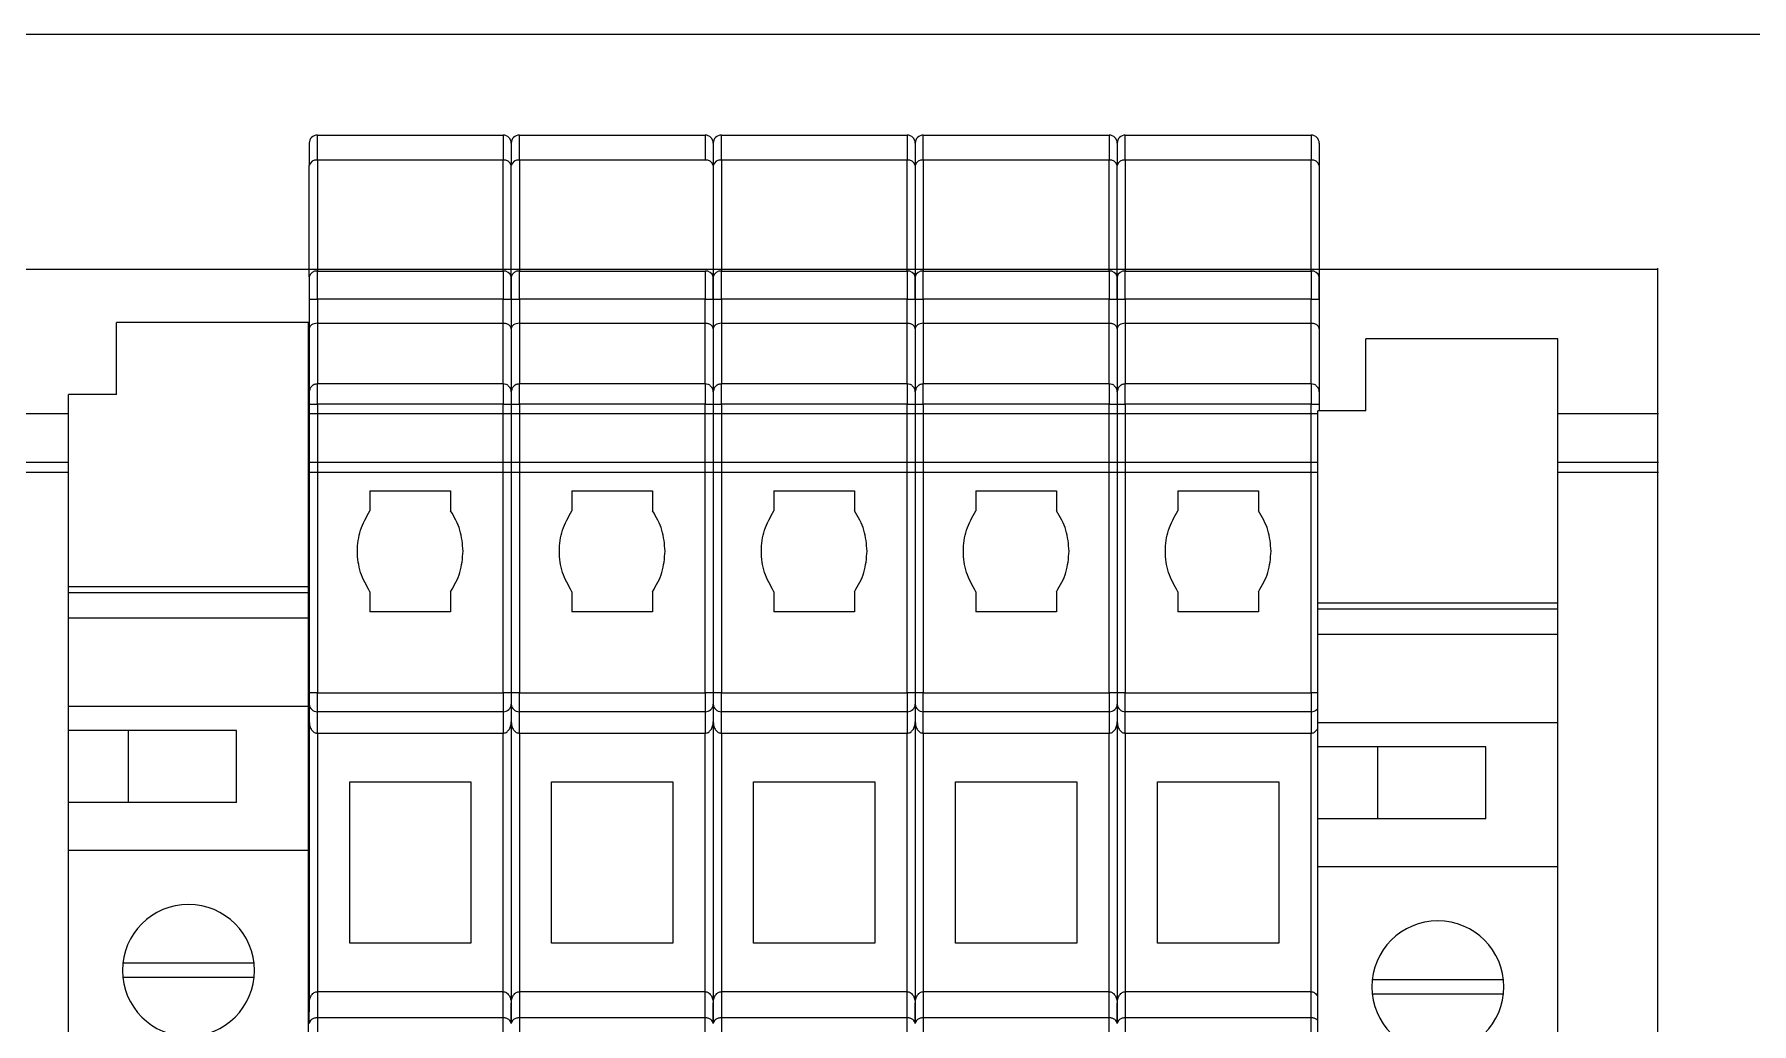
# Model space of a CAD drawing. Header units: millimetres. Extents: x 3609 to 5941, y 2453 to 3731.
# Drawn here: x 4413.82 to 4456.33, y 2486.41 to 2510.9 of the extents above; entities that cross this region are included whole.
import ezdxf

# ---------------------------------------------------------------- set-up
doc = ezdxf.new("R2010")
doc.units = ezdxf.units.MM
doc.set_wipeout_variables(frame=1)
doc.layers.add('47ELEC-106-SIMB-F', color=2, linetype='Continuous')

# ---------------------------------------------------------------- blocks, each defined once
blk = doc.blocks.new('BORNERA DE TOPE')
at = {"color": 7}
blk.add_wipeout([(-21.028, 72.367), (-13.028, 72.367), (-13.028, 69.367), (-11.029, 69.367), (-11.029, 18.367), (-19.029, 18.367), (-19.029, 21.367), (-21.028, 21.367)], dxfattribs=at).dxf.layer = '47ELEC-106-SIMB-F'
at = {"layer": '47ELEC-106-SIMB-F', "color": 7}
for p, q in [((-21.028, 72.367), (-13.028, 72.367)), ((-21.028, 72.367), (-21.028, 21.367)), ((-21.028, 72.367), (-21.028, 29.242)), ((-21.028, 72.367), (-21.028, 21.367)), ((-13.028, 69.367), (-13.028, 72.367)), ((-13.028, 69.367), (-11.029, 69.367)), ((-11.029, 69.367), (-11.029, 18.367)), ((-21.028, 61.367), (-11.029, 61.367)), ((-21.028, 61.117), (-11.029, 61.117)), ((-21.028, 60.067), (-11.029, 60.067)), ((-21.028, 56.367), (-11.029, 56.367)), ((-18.028, 55.367), (-11.029, 55.367)), ((-18.028, 52.367), (-18.028, 55.367)), ((-13.528, 52.367), (-13.528, 55.367)), ((-18.028, 52.367), (-11.029, 52.367)), ((-21.028, 50.367), (-11.029, 50.367)), ((-13.295, 45.666), (-18.762, 45.666)), ((-13.295, 45.068), (-18.762, 45.068)), ((-11.029, 40.367), (-21.028, 40.367)), ((-14.029, 38.367), (-21.028, 38.367)), ((-18.529, 38.367), (-18.529, 35.367)), ((-14.029, 38.367), (-14.029, 35.367)), ((-14.029, 35.367), (-21.028, 35.367)), ((-11.029, 34.367), (-21.028, 34.367)), ((-11.029, 34.367), (-21.028, 34.367)), ((-21.028, 30.667), (-11.029, 30.667)), ((-21.028, 29.617), (-11.029, 29.617)), ((-21.028, 29.367), (-11.029, 29.367)), ((-21.028, 29.242), (-21.028, 27.346)), ((-19.029, 21.367), (-21.028, 21.367)), ((-19.029, 21.367), (-19.029, 18.367)), ((-11.029, 18.367), (-19.029, 18.367))]:
    blk.add_line(p, q, dxfattribs=at)
blk.add_circle((-16.028, 45.367), 2.75, dxfattribs=at)

msp = doc.modelspace()

# ---------------------------------------------------------------- linework, layer by layer
msp.add_line((4138.427, 2510.903), (4468.427, 2510.903))
at = {"color": 152, "linetype": 'Continuous', "lineweight": 15, "true_color": 0x2776bb}
for p, q in [((4420.83, 2507.791), (4420.83, 2508.409)), ((4420.83, 2508.409), (4425.43, 2508.409)), ((4425.43, 2508.409), (4425.43, 2507.791)), ((4425.83, 2507.791), (4425.83, 2508.409)), ((4425.83, 2508.409), (4430.43, 2508.409)), ((4430.43, 2508.409), (4430.43, 2507.791)), ((4430.83, 2507.791), (4430.83, 2508.409)), ((4430.83, 2508.409), (4435.43, 2508.409)), ((4435.43, 2508.409), (4435.43, 2507.791)), ((4435.83, 2507.791), (4435.83, 2508.409)), ((4435.83, 2508.409), (4440.43, 2508.409)), ((4440.43, 2508.409), (4440.43, 2507.791)), ((4440.83, 2507.791), (4440.83, 2508.409)), ((4440.83, 2508.409), (4445.43, 2508.409)), ((4445.43, 2508.409), (4445.43, 2507.791)), ((4420.63, 2504.902), (4420.63, 2507.653)), ((4420.83, 2507.791), (4420.83, 2505.04)), ((4425.43, 2507.791), (4420.83, 2507.791)), ((4425.43, 2505.04), (4425.43, 2507.791)), ((4425.63, 2504.902), (4425.63, 2507.653)), ((4425.83, 2507.791), (4425.83, 2505.04)), ((4430.43, 2507.791), (4425.83, 2507.791)), ((4430.63, 2507.653), (4430.63, 2504.902)), ((4430.83, 2507.791), (4430.83, 2505.04)), ((4435.43, 2507.791), (4430.83, 2507.791)), ((4435.43, 2505.04), (4435.43, 2507.791)), ((4435.63, 2507.653), (4435.63, 2504.902)), ((4435.83, 2507.791), (4435.83, 2505.04)), ((4440.43, 2507.791), (4435.83, 2507.791)), ((4440.43, 2505.04), (4440.43, 2507.791)), ((4440.63, 2504.902), (4440.63, 2507.653)), ((4440.83, 2507.791), (4440.83, 2505.04)), ((4445.43, 2507.791), (4440.83, 2507.791)), ((4445.43, 2505.04), (4445.43, 2507.791)), ((4445.63, 2507.653), (4445.63, 2504.902)), ((4420.83, 2504.349), (4420.83, 2505.04)), ((4420.83, 2505.04), (4425.43, 2505.04)), ((4425.43, 2505.04), (4425.43, 2504.349)), ((4425.83, 2504.349), (4425.83, 2505.04)), ((4425.83, 2505.04), (4430.43, 2505.04)), ((4430.43, 2505.04), (4430.43, 2504.349)), ((4430.83, 2504.349), (4430.83, 2505.04)), ((4430.83, 2505.04), (4435.43, 2505.04)), ((4435.43, 2505.04), (4435.43, 2504.349)), ((4435.83, 2504.349), (4435.83, 2505.04)), ((4435.83, 2505.04), (4440.43, 2505.04)), ((4440.43, 2505.04), (4440.43, 2504.349)), ((4440.83, 2504.349), (4440.83, 2505.04)), ((4440.83, 2505.04), (4445.43, 2505.04)), ((4445.43, 2505.04), (4445.43, 2504.349)), ((4420.63, 2504.349), (4420.83, 2504.349)), ((4420.63, 2504.349), (4420.63, 2503.616)), ((4420.83, 2504.349), (4420.83, 2503.75)), ((4425.43, 2504.349), (4420.83, 2504.349)), ((4425.43, 2503.75), (4425.43, 2504.349)), ((4425.43, 2504.349), (4425.63, 2504.349)), ((4425.63, 2504.349), (4425.83, 2504.349)), ((4425.63, 2504.349), (4425.63, 2503.616)), ((4425.83, 2504.349), (4425.83, 2503.75)), ((4430.43, 2504.349), (4425.83, 2504.349)), ((4430.43, 2503.75), (4430.43, 2504.349)), ((4430.43, 2504.349), (4430.63, 2504.349)), ((4430.63, 2504.349), (4430.63, 2503.616)), ((4430.63, 2504.349), (4430.83, 2504.349)), ((4430.83, 2504.349), (4430.83, 2503.75)), ((4435.43, 2504.349), (4430.83, 2504.349)), ((4435.43, 2503.75), (4435.43, 2504.349)), ((4435.43, 2504.349), (4435.63, 2504.349)), ((4435.63, 2504.349), (4435.63, 2503.616)), ((4435.63, 2504.349), (4435.83, 2504.349)), ((4435.83, 2504.349), (4435.83, 2503.75)), ((4440.43, 2504.349), (4435.83, 2504.349)), ((4440.43, 2503.75), (4440.43, 2504.349)), ((4440.43, 2504.349), (4440.63, 2504.349)), ((4440.63, 2504.349), (4440.83, 2504.349)), ((4440.63, 2504.349), (4440.63, 2503.616)), ((4440.83, 2504.349), (4440.83, 2503.75)), ((4445.43, 2504.349), (4440.83, 2504.349)), ((4445.43, 2503.75), (4445.43, 2504.349)), ((4445.43, 2504.349), (4445.63, 2504.349)), ((4445.63, 2504.349), (4445.63, 2503.616)), ((4420.63, 2503.616), (4420.63, 2502.039)), ((4420.83, 2503.75), (4425.43, 2503.75)), ((4420.83, 2503.75), (4420.83, 2502.25)), ((4425.43, 2502.25), (4425.43, 2503.75)), ((4425.63, 2503.616), (4425.63, 2502.05)), ((4425.63, 2503.616), (4425.63, 2502.225)), ((4425.83, 2503.75), (4430.43, 2503.75)), ((4425.83, 2503.75), (4425.83, 2502.25)), ((4430.43, 2502.25), (4430.43, 2503.75)), ((4430.63, 2503.616), (4430.63, 2502.225)), ((4430.63, 2503.616), (4430.63, 2502.05)), ((4430.83, 2503.75), (4435.43, 2503.75)), ((4430.83, 2503.75), (4430.83, 2502.25)), ((4435.43, 2502.25), (4435.43, 2503.75)), ((4435.63, 2503.616), (4435.63, 2502.225)), ((4435.63, 2503.616), (4435.63, 2502.05)), ((4435.83, 2503.75), (4440.43, 2503.75)), ((4435.83, 2503.75), (4435.83, 2502.25)), ((4440.43, 2502.25), (4440.43, 2503.75)), ((4440.63, 2503.616), (4440.63, 2502.05)), ((4440.63, 2503.616), (4440.63, 2502.225)), ((4440.83, 2503.75), (4445.43, 2503.75)), ((4440.83, 2503.75), (4440.83, 2502.25)), ((4445.43, 2502.25), (4445.43, 2503.75)), ((4445.63, 2503.616), (4445.63, 2502.225)), ((4445.63, 2503.616), (4445.63, 2502.05)), ((4425.43, 2502.25), (4420.83, 2502.25)), ((4420.83, 2501.75), (4420.83, 2502.25)), ((4425.43, 2502.25), (4425.43, 2501.75)), ((4430.43, 2502.25), (4425.83, 2502.25)), ((4425.83, 2501.75), (4425.83, 2502.25)), ((4430.43, 2502.25), (4430.43, 2501.75)), ((4435.43, 2502.25), (4430.83, 2502.25)), ((4430.83, 2501.75), (4430.83, 2502.25)), ((4435.43, 2502.25), (4435.43, 2501.75)), ((4440.43, 2502.25), (4435.83, 2502.25)), ((4435.83, 2501.75), (4435.83, 2502.25)), ((4440.43, 2502.25), (4440.43, 2501.75)), ((4445.43, 2502.25), (4440.83, 2502.25)), ((4440.83, 2501.75), (4440.83, 2502.25)), ((4445.43, 2502.25), (4445.43, 2501.75)), ((4420.63, 2501.75), (4420.83, 2501.75)), ((4420.63, 2501.75), (4420.63, 2494.607)), ((4420.83, 2501.75), (4420.83, 2494.607)), ((4425.43, 2501.75), (4420.83, 2501.75)), ((4425.43, 2494.607), (4425.43, 2501.75)), ((4425.43, 2501.75), (4425.63, 2501.75)), ((4425.63, 2501.75), (4425.83, 2501.75)), ((4425.63, 2501.75), (4425.63, 2494.607)), ((4425.83, 2501.75), (4425.83, 2494.607)), ((4430.43, 2501.75), (4425.83, 2501.75)), ((4430.43, 2494.607), (4430.43, 2501.75)), ((4430.43, 2501.75), (4430.63, 2501.75)), ((4430.63, 2501.75), (4430.63, 2494.607)), ((4430.63, 2501.75), (4430.83, 2501.75)), ((4430.83, 2501.75), (4430.83, 2494.607)), ((4435.43, 2501.75), (4430.83, 2501.75)), ((4435.43, 2494.607), (4435.43, 2501.75)), ((4435.43, 2501.75), (4435.63, 2501.75)), ((4435.63, 2501.75), (4435.63, 2494.607)), ((4435.63, 2501.75), (4435.83, 2501.75)), ((4435.83, 2501.75), (4435.83, 2494.607)), ((4440.43, 2501.75), (4435.83, 2501.75)), ((4440.43, 2494.607), (4440.43, 2501.75)), ((4440.43, 2501.75), (4440.63, 2501.75)), ((4440.63, 2501.75), (4440.83, 2501.75)), ((4440.63, 2501.75), (4440.63, 2494.607)), ((4440.83, 2501.75), (4440.83, 2494.607)), ((4445.43, 2501.75), (4440.83, 2501.75)), ((4445.43, 2494.607), (4445.43, 2501.75)), ((4445.43, 2501.75), (4445.63, 2501.75)), ((4445.63, 2501.75), (4445.63, 2494.607)), ((4422.13, 2499.607), (4424.13, 2499.607)), ((4422.13, 2499.607), (4422.13, 2499.107)), ((4424.13, 2499.607), (4424.13, 2499.107)), ((4427.13, 2499.607), (4429.13, 2499.607)), ((4427.13, 2499.607), (4427.13, 2499.107)), ((4429.13, 2499.607), (4429.13, 2499.107)), ((4432.13, 2499.607), (4434.13, 2499.607)), ((4432.13, 2499.607), (4432.13, 2499.107)), ((4434.13, 2499.607), (4434.13, 2499.107)), ((4437.13, 2499.607), (4439.13, 2499.607)), ((4437.13, 2499.607), (4437.13, 2499.107)), ((4439.13, 2499.607), (4439.13, 2499.107)), ((4442.13, 2499.607), (4444.13, 2499.607)), ((4442.13, 2499.607), (4442.13, 2499.107)), ((4444.13, 2499.607), (4444.13, 2499.107)), ((4422.13, 2497.107), (4422.13, 2496.607)), ((4424.13, 2497.107), (4424.13, 2496.607)), ((4427.13, 2497.107), (4427.13, 2496.607)), ((4429.13, 2497.107), (4429.13, 2496.607)), ((4432.13, 2497.107), (4432.13, 2496.607)), ((4434.13, 2497.107), (4434.13, 2496.607)), ((4437.13, 2497.107), (4437.13, 2496.607)), ((4439.13, 2497.107), (4439.13, 2496.607)), ((4442.13, 2497.107), (4442.13, 2496.607)), ((4444.13, 2497.107), (4444.13, 2496.607)), ((4424.13, 2496.607), (4422.13, 2496.607)), ((4429.13, 2496.607), (4427.13, 2496.607)), ((4434.13, 2496.607), (4432.13, 2496.607)), ((4439.13, 2496.607), (4437.13, 2496.607)), ((4444.13, 2496.607), (4442.13, 2496.607)), ((4420.83, 2494.607), (4420.63, 2494.607)), ((4420.83, 2494.607), (4425.43, 2494.607)), ((4420.83, 2494.134), (4420.83, 2494.607)), ((4425.43, 2494.607), (4425.43, 2494.134)), ((4425.63, 2494.607), (4425.43, 2494.607)), ((4425.83, 2494.607), (4425.63, 2494.607)), ((4425.83, 2494.607), (4430.43, 2494.607)), ((4425.83, 2494.134), (4425.83, 2494.607)), ((4430.43, 2494.607), (4430.43, 2494.134)), ((4430.63, 2494.607), (4430.43, 2494.607)), ((4430.83, 2494.607), (4430.63, 2494.607)), ((4430.83, 2494.607), (4435.43, 2494.607)), ((4430.83, 2494.134), (4430.83, 2494.607)), ((4435.43, 2494.607), (4435.43, 2494.134)), ((4435.63, 2494.607), (4435.43, 2494.607)), ((4435.83, 2494.607), (4435.63, 2494.607)), ((4435.83, 2494.607), (4440.43, 2494.607)), ((4435.83, 2494.134), (4435.83, 2494.607)), ((4440.43, 2494.607), (4440.43, 2494.134)), ((4440.63, 2494.607), (4440.43, 2494.607)), ((4440.83, 2494.607), (4440.63, 2494.607)), ((4440.83, 2494.607), (4445.43, 2494.607)), ((4440.83, 2494.134), (4440.83, 2494.607)), ((4445.43, 2494.607), (4445.43, 2494.134)), ((4445.63, 2494.607), (4445.43, 2494.607)), ((4420.63, 2494.324), (4420.63, 2493.883)), ((4425.43, 2494.134), (4420.83, 2494.134)), ((4420.83, 2493.603), (4420.83, 2494.134)), ((4425.43, 2494.134), (4425.43, 2493.603)), ((4425.63, 2494.324), (4425.63, 2493.883)), ((4430.43, 2494.134), (4425.83, 2494.134)), ((4425.83, 2493.603), (4425.83, 2494.134)), ((4430.43, 2494.134), (4430.43, 2493.603)), ((4430.63, 2494.324), (4430.63, 2493.883)), ((4435.43, 2494.134), (4430.83, 2494.134)), ((4430.83, 2493.603), (4430.83, 2494.134)), ((4435.43, 2494.134), (4435.43, 2493.603)), ((4435.63, 2494.324), (4435.63, 2493.883)), ((4440.43, 2494.134), (4435.83, 2494.134)), ((4435.83, 2493.603), (4435.83, 2494.134)), ((4440.43, 2494.134), (4440.43, 2493.603)), ((4440.63, 2494.324), (4440.63, 2493.883)), ((4445.43, 2494.134), (4440.83, 2494.134)), ((4440.83, 2493.603), (4440.83, 2494.134)), ((4445.43, 2494.134), (4445.43, 2493.603)), ((4445.63, 2494.324), (4445.63, 2493.883)), ((4420.63, 2493.883), (4420.63, 2486.703)), ((4420.83, 2493.603), (4425.43, 2493.603)), ((4420.83, 2493.603), (4420.83, 2487.203)), ((4425.43, 2487.203), (4425.43, 2493.603)), ((4425.63, 2493.883), (4425.63, 2486.703)), ((4425.83, 2493.603), (4430.43, 2493.603)), ((4425.83, 2493.603), (4425.83, 2487.203)), ((4430.43, 2487.203), (4430.43, 2493.603)), ((4430.63, 2493.883), (4430.63, 2486.703)), ((4430.83, 2493.603), (4435.43, 2493.603)), ((4430.83, 2493.603), (4430.83, 2487.203)), ((4435.43, 2487.203), (4435.43, 2493.603)), ((4435.63, 2493.883), (4435.63, 2486.703)), ((4435.83, 2493.603), (4440.43, 2493.603)), ((4435.83, 2493.603), (4435.83, 2487.203)), ((4440.43, 2487.203), (4440.43, 2493.603)), ((4440.63, 2493.883), (4440.63, 2486.703)), ((4440.83, 2493.603), (4445.43, 2493.603)), ((4440.83, 2493.603), (4440.83, 2487.203)), ((4445.43, 2487.203), (4445.43, 2493.603)), ((4445.63, 2493.883), (4445.63, 2486.703)), ((4421.63, 2488.403), (4421.63, 2492.403)), ((4421.63, 2492.403), (4424.63, 2492.403)), ((4424.63, 2492.403), (4424.63, 2488.403)), ((4426.63, 2488.403), (4426.63, 2492.403)), ((4426.63, 2492.403), (4429.63, 2492.403)), ((4429.63, 2492.403), (4429.63, 2488.403)), ((4431.63, 2488.403), (4431.63, 2492.403)), ((4431.63, 2492.403), (4434.63, 2492.403)), ((4434.63, 2492.403), (4434.63, 2488.403)), ((4436.63, 2488.403), (4436.63, 2492.403)), ((4436.63, 2492.403), (4439.63, 2492.403)), ((4439.63, 2492.403), (4439.63, 2488.403)), ((4441.63, 2488.403), (4441.63, 2492.403)), ((4441.63, 2492.403), (4444.63, 2492.403)), ((4444.63, 2492.403), (4444.63, 2488.403)), ((4424.63, 2488.403), (4421.63, 2488.403)), ((4429.63, 2488.403), (4426.63, 2488.403)), ((4434.63, 2488.403), (4431.63, 2488.403)), ((4439.63, 2488.403), (4436.63, 2488.403)), ((4444.63, 2488.403), (4441.63, 2488.403)), ((4420.83, 2487.203), (4420.83, 2486.557)), ((4425.43, 2487.203), (4420.83, 2487.203)), ((4425.43, 2486.557), (4425.43, 2487.203)), ((4425.83, 2487.203), (4425.83, 2486.557)), ((4430.43, 2487.203), (4425.83, 2487.203)), ((4430.43, 2486.557), (4430.43, 2487.203)), ((4430.83, 2487.203), (4430.83, 2486.557)), ((4435.43, 2487.203), (4430.83, 2487.203)), ((4435.43, 2486.557), (4435.43, 2487.203)), ((4435.83, 2487.203), (4435.83, 2486.557)), ((4440.43, 2487.203), (4435.83, 2487.203)), ((4440.43, 2486.557), (4440.43, 2487.203)), ((4440.83, 2487.203), (4440.83, 2486.557)), ((4445.43, 2487.203), (4440.83, 2487.203)), ((4445.43, 2486.557), (4445.43, 2487.203)), ((4420.63, 2486.414), (4420.63, 2486.924)), ((4425.63, 2486.414), (4425.63, 2486.924)), ((4425.63, 2486.924), (4425.63, 2486.414)), ((4430.63, 2486.924), (4430.63, 2486.414)), ((4430.63, 2486.414), (4430.63, 2486.924)), ((4435.63, 2486.924), (4435.63, 2486.414)), ((4435.63, 2486.414), (4435.63, 2486.924)), ((4440.63, 2486.414), (4440.63, 2486.924)), ((4440.63, 2486.924), (4440.63, 2486.414)), ((4445.63, 2486.924), (4445.63, 2486.414)), ((4445.63, 2486.414), (4445.63, 2486.924)), ((4420.83, 2486.557), (4420.83, 2484.291)), ((4425.43, 2486.557), (4420.83, 2486.557)), ((4425.43, 2484.291), (4425.43, 2486.557)), ((4425.83, 2486.557), (4425.83, 2484.291)), ((4430.43, 2486.557), (4425.83, 2486.557)), ((4430.43, 2484.291), (4430.43, 2486.557)), ((4430.83, 2486.557), (4430.83, 2484.291)), ((4435.43, 2486.557), (4430.83, 2486.557)), ((4435.43, 2484.291), (4435.43, 2486.557)), ((4435.83, 2486.557), (4435.83, 2484.291)), ((4440.43, 2486.557), (4435.83, 2486.557)), ((4440.43, 2484.291), (4440.43, 2486.557)), ((4440.83, 2486.557), (4440.83, 2484.291)), ((4445.43, 2486.557), (4440.83, 2486.557)), ((4445.43, 2484.291), (4445.43, 2486.557))]:
    msp.add_line(p, q, dxfattribs=at)
at = {"color": 7, "linetype": 'Continuous', "lineweight": 15}
for p, q in [((4152.907, 2505.086), (4454.017, 2505.086)), ((4454.013, 2470.113), (4454.013, 2505.113)), ((4152.907, 2500.315), (4454.027, 2500.315))]:
    msp.add_line(p, q, dxfattribs=at)
at = {"color": 8, "linetype": 'Continuous', "lineweight": 15}
for p, q in [((4152.907, 2501.515), (4454.027, 2501.515)), ((4152.907, 2500.065), (4454.027, 2500.065))]:
    msp.add_line(p, q, dxfattribs=at)
at = {"color": 152, "linetype": 'Continuous', "lineweight": 15, "true_color": 0x2776bb}
for centre, radius, start, end in [((4420.83, 2508.209), 0.2, 90, 180), ((4425.43, 2508.209), 0.2, 360, 90), ((4425.83, 2508.209), 0.2, 90, 180), ((4430.43, 2508.209), 0.2, 360, 90), ((4430.83, 2508.209), 0.2, 90, 180), ((4435.43, 2508.209), 0.2, 360, 90), ((4435.83, 2508.209), 0.2, 90, 180), ((4440.43, 2508.209), 0.2, 360, 90), ((4440.83, 2508.209), 0.2, 90, 180), ((4445.43, 2508.209), 0.2, 360, 90), ((4420.804, 2507.615), 0.178, 81.5621, 167.7435), ((4425.456, 2507.615), 0.178, 12.2565, 98.4379), ((4425.804, 2507.615), 0.178, 81.5621, 167.7435), ((4430.456, 2507.615), 0.178, 12.2565, 98.4379), ((4430.804, 2507.615), 0.178, 81.5621, 167.7435), ((4435.456, 2507.615), 0.178, 12.2565, 98.4379), ((4435.804, 2507.615), 0.178, 81.5621, 167.7435), ((4440.456, 2507.615), 0.178, 12.2565, 98.4379), ((4440.804, 2507.615), 0.178, 81.5621, 167.7435), ((4445.456, 2507.615), 0.178, 12.2565, 98.4379), ((4420.804, 2504.864), 0.178, 81.5621, 167.7435), ((4425.456, 2504.864), 0.178, 12.2565, 98.4379), ((4425.804, 2504.864), 0.178, 81.5621, 167.7435), ((4430.456, 2504.864), 0.178, 12.2565, 98.4379), ((4430.804, 2504.864), 0.178, 81.5621, 167.7435), ((4435.456, 2504.864), 0.178, 12.2565, 98.4379), ((4435.804, 2504.864), 0.178, 81.5621, 167.7435), ((4440.456, 2504.864), 0.178, 12.2565, 98.4379), ((4440.804, 2504.864), 0.178, 81.5621, 167.7435), ((4445.456, 2504.864), 0.178, 12.2565, 98.4379), ((4420.825, 2494.329), 0.195, 181.6229, 271.5358), ((4425.435, 2494.329), 0.195, 268.4642, 358.3771), ((4425.825, 2494.329), 0.195, 181.6229, 271.5358), ((4430.435, 2494.329), 0.195, 268.4642, 358.3771), ((4430.825, 2494.329), 0.195, 181.6229, 271.5358), ((4435.435, 2494.329), 0.195, 268.4642, 358.3771), ((4435.825, 2494.329), 0.195, 181.6229, 271.5358), ((4440.435, 2494.329), 0.195, 268.4642, 358.3771), ((4440.825, 2494.329), 0.195, 181.6229, 271.5358), ((4445.435, 2494.329), 0.195, 268.4642, 358.3771)]:
    msp.add_arc(centre, radius, start, end, dxfattribs=at)
for centre in [(4420.83, 2503.616), (4425.83, 2503.616), (4430.83, 2503.616), (4435.83, 2503.616), (4440.83, 2503.616)]:
    msp.add_ellipse(centre, major_axis=(0.2, 0), ratio=0.666667, start_param=1.570796, end_param=3.141593, dxfattribs=at)
for points, knots in [([(4420.63, 2508.209), (4420.63, 2508.202), (4420.63, 2508.188), (4420.63, 2508.074), (4420.63, 2507.901), (4420.63, 2507.735), (4420.63, 2507.653)], [0, 0, 0, 0, 0.247435, 0.5, 0.752565, 1, 1, 1, 1]), ([(4425.63, 2508.209), (4425.63, 2508.202), (4425.63, 2508.188), (4425.63, 2508.074), (4425.63, 2507.901), (4425.63, 2507.735), (4425.63, 2507.653)], [0, 0, 0, 0, 0.247435, 0.5, 0.752565, 1, 1, 1, 1]), ([(4425.63, 2508.209), (4425.63, 2508.202), (4425.63, 2508.188), (4425.63, 2508.074), (4425.63, 2507.901), (4425.63, 2507.735), (4425.63, 2507.653)], [0, 0, 0, 0, 0.247435, 0.5, 0.752565, 1, 1, 1, 1]), ([(4430.63, 2508.209), (4430.63, 2508.202), (4430.63, 2508.188), (4430.63, 2508.074), (4430.63, 2507.901), (4430.63, 2507.735), (4430.63, 2507.653)], [0, 0, 0, 0, 0.247435, 0.5, 0.752565, 1, 1, 1, 1]), ([(4430.63, 2508.209), (4430.63, 2508.202), (4430.63, 2508.188), (4430.63, 2508.074), (4430.63, 2507.901), (4430.63, 2507.735), (4430.63, 2507.653)], [0, 0, 0, 0, 0.247435, 0.5, 0.752565, 1, 1, 1, 1]), ([(4435.63, 2508.209), (4435.63, 2508.202), (4435.63, 2508.188), (4435.63, 2508.074), (4435.63, 2507.901), (4435.63, 2507.735), (4435.63, 2507.653)], [0, 0, 0, 0, 0.247435, 0.5, 0.752565, 1, 1, 1, 1]), ([(4435.63, 2508.209), (4435.63, 2508.202), (4435.63, 2508.188), (4435.63, 2508.074), (4435.63, 2507.901), (4435.63, 2507.735), (4435.63, 2507.653)], [0, 0, 0, 0, 0.247435, 0.5, 0.752565, 1, 1, 1, 1]), ([(4440.63, 2508.209), (4440.63, 2508.202), (4440.63, 2508.188), (4440.63, 2508.074), (4440.63, 2507.901), (4440.63, 2507.735), (4440.63, 2507.653)], [0, 0, 0, 0, 0.247435, 0.5, 0.752565, 1, 1, 1, 1]), ([(4440.63, 2508.209), (4440.63, 2508.202), (4440.63, 2508.188), (4440.63, 2508.074), (4440.63, 2507.901), (4440.63, 2507.735), (4440.63, 2507.653)], [0, 0, 0, 0, 0.247435, 0.5, 0.752565, 1, 1, 1, 1]), ([(4445.63, 2508.209), (4445.63, 2508.202), (4445.63, 2508.188), (4445.63, 2508.074), (4445.63, 2507.901), (4445.63, 2507.735), (4445.63, 2507.653)], [0, 0, 0, 0, 0.247435, 0.5, 0.752565, 1, 1, 1, 1]), ([(4445.63, 2508.209), (4445.63, 2508.202), (4445.63, 2508.188), (4445.63, 2508.074), (4445.63, 2507.901), (4445.63, 2507.735), (4445.63, 2507.653)], [0, 0, 0, 0, 0.247435, 0.5, 0.752565, 1, 1, 1, 1]), ([(4425.63, 2503.616), (4425.627, 2503.634), (4425.622, 2503.668), (4425.583, 2503.706), (4425.542, 2503.728), (4425.506, 2503.741), (4425.469, 2503.748), (4425.443, 2503.749), (4425.43, 2503.75)], [0, 0, 0, 0, 0.269966, 0.52831, 0.658152, 0.776861, 0.889617, 1, 1, 1, 1]), ([(4430.63, 2503.616), (4430.627, 2503.634), (4430.622, 2503.668), (4430.583, 2503.706), (4430.542, 2503.728), (4430.506, 2503.741), (4430.469, 2503.748), (4430.443, 2503.749), (4430.43, 2503.75)], [0, 0, 0, 0, 0.269966, 0.52831, 0.658152, 0.776861, 0.889617, 1, 1, 1, 1]), ([(4435.63, 2503.616), (4435.627, 2503.634), (4435.622, 2503.668), (4435.583, 2503.706), (4435.542, 2503.728), (4435.506, 2503.741), (4435.469, 2503.748), (4435.443, 2503.749), (4435.43, 2503.75)], [0, 0, 0, 0, 0.269966, 0.52831, 0.658152, 0.776861, 0.889617, 1, 1, 1, 1]), ([(4440.63, 2503.616), (4440.627, 2503.634), (4440.622, 2503.668), (4440.583, 2503.706), (4440.542, 2503.728), (4440.506, 2503.741), (4440.469, 2503.748), (4440.443, 2503.749), (4440.43, 2503.75)], [0, 0, 0, 0, 0.269966, 0.52831, 0.658152, 0.776861, 0.889617, 1, 1, 1, 1]), ([(4445.63, 2503.616), (4445.627, 2503.634), (4445.622, 2503.668), (4445.583, 2503.706), (4445.542, 2503.728), (4445.506, 2503.741), (4445.469, 2503.748), (4445.443, 2503.749), (4445.43, 2503.75)], [0, 0, 0, 0, 0.269966, 0.52831, 0.658152, 0.776861, 0.889617, 1, 1, 1, 1]), ([(4420.83, 2502.25), (4420.802, 2502.246), (4420.743, 2502.239), (4420.676, 2502.185), (4420.637, 2502.118), (4420.632, 2502.072), (4420.63, 2502.05)], [0, 0, 0, 0, 0.270261, 0.562429, 0.789736, 1, 1, 1, 1]), ([(4425.63, 2502.05), (4425.627, 2502.078), (4425.619, 2502.137), (4425.565, 2502.204), (4425.498, 2502.243), (4425.452, 2502.248), (4425.43, 2502.25)], [0, 0, 0, 0, 0.270261, 0.562429, 0.789736, 1, 1, 1, 1]), ([(4425.83, 2502.25), (4425.802, 2502.246), (4425.743, 2502.239), (4425.676, 2502.185), (4425.637, 2502.118), (4425.632, 2502.072), (4425.63, 2502.05)], [0, 0, 0, 0, 0.270261, 0.562429, 0.789736, 1, 1, 1, 1]), ([(4430.63, 2502.05), (4430.627, 2502.078), (4430.619, 2502.137), (4430.565, 2502.204), (4430.498, 2502.243), (4430.452, 2502.248), (4430.43, 2502.25)], [0, 0, 0, 0, 0.270261, 0.562429, 0.789736, 1, 1, 1, 1]), ([(4430.83, 2502.25), (4430.802, 2502.246), (4430.743, 2502.239), (4430.676, 2502.185), (4430.637, 2502.118), (4430.632, 2502.072), (4430.63, 2502.05)], [0, 0, 0, 0, 0.270261, 0.562429, 0.789736, 1, 1, 1, 1]), ([(4435.63, 2502.05), (4435.627, 2502.078), (4435.619, 2502.137), (4435.565, 2502.204), (4435.498, 2502.243), (4435.452, 2502.248), (4435.43, 2502.25)], [0, 0, 0, 0, 0.270261, 0.562429, 0.789736, 1, 1, 1, 1]), ([(4435.83, 2502.25), (4435.802, 2502.246), (4435.743, 2502.239), (4435.676, 2502.185), (4435.637, 2502.118), (4435.632, 2502.072), (4435.63, 2502.05)], [0, 0, 0, 0, 0.270261, 0.562429, 0.789736, 1, 1, 1, 1]), ([(4440.63, 2502.05), (4440.627, 2502.078), (4440.619, 2502.137), (4440.565, 2502.204), (4440.498, 2502.243), (4440.452, 2502.248), (4440.43, 2502.25)], [0, 0, 0, 0, 0.270261, 0.562429, 0.789736, 1, 1, 1, 1]), ([(4440.83, 2502.25), (4440.802, 2502.246), (4440.743, 2502.239), (4440.676, 2502.185), (4440.637, 2502.118), (4440.632, 2502.072), (4440.63, 2502.05)], [0, 0, 0, 0, 0.270261, 0.562429, 0.789736, 1, 1, 1, 1]), ([(4445.63, 2502.05), (4445.627, 2502.078), (4445.619, 2502.137), (4445.565, 2502.204), (4445.498, 2502.243), (4445.452, 2502.248), (4445.43, 2502.25)], [0, 0, 0, 0, 0.270261, 0.562429, 0.789736, 1, 1, 1, 1]), ([(4420.63, 2502.05), (4420.63, 2502.046), (4420.63, 2502.04), (4420.63, 2502.002), (4420.63, 2501.963), (4420.63, 2501.916), (4420.63, 2501.846), (4420.63, 2501.788), (4420.63, 2501.75)], [0, 0, 0, 0, 0.2394436, 0.3712234, 0.5000014, 0.6317798, 0.7605564, 1, 1, 1, 1]), ([(4425.63, 2502.05), (4425.63, 2502.046), (4425.63, 2502.04), (4425.63, 2502.002), (4425.63, 2501.963), (4425.63, 2501.916), (4425.63, 2501.846), (4425.63, 2501.788), (4425.63, 2501.75)], [0, 0, 0, 0, 0.2394436, 0.3712234, 0.5000014, 0.6317798, 0.7605564, 1, 1, 1, 1]), ([(4425.63, 2502.05), (4425.63, 2502.046), (4425.63, 2502.04), (4425.63, 2502.002), (4425.63, 2501.964), (4425.63, 2501.916), (4425.63, 2501.846), (4425.63, 2501.788), (4425.63, 2501.75)], [0, 0, 0, 0, 0.239444, 0.36822, 0.499999, 0.628777, 0.760556, 1, 1, 1, 1]), ([(4430.63, 2502.05), (4430.63, 2502.046), (4430.63, 2502.04), (4430.63, 2502.002), (4430.63, 2501.964), (4430.63, 2501.916), (4430.63, 2501.846), (4430.63, 2501.788), (4430.63, 2501.75)], [0, 0, 0, 0, 0.239444, 0.36822, 0.499999, 0.628777, 0.760556, 1, 1, 1, 1]), ([(4430.63, 2502.05), (4430.63, 2502.046), (4430.63, 2502.04), (4430.63, 2502.002), (4430.63, 2501.963), (4430.63, 2501.916), (4430.63, 2501.846), (4430.63, 2501.788), (4430.63, 2501.75)], [0, 0, 0, 0, 0.2394436, 0.3712234, 0.5000014, 0.6317798, 0.7605564, 1, 1, 1, 1]), ([(4435.63, 2502.05), (4435.63, 2502.046), (4435.63, 2502.04), (4435.63, 2502.002), (4435.63, 2501.964), (4435.63, 2501.916), (4435.63, 2501.846), (4435.63, 2501.788), (4435.63, 2501.75)], [0, 0, 0, 0, 0.239444, 0.36822, 0.499999, 0.628777, 0.760556, 1, 1, 1, 1]), ([(4435.63, 2502.05), (4435.63, 2502.046), (4435.63, 2502.04), (4435.63, 2502.002), (4435.63, 2501.963), (4435.63, 2501.916), (4435.63, 2501.846), (4435.63, 2501.788), (4435.63, 2501.75)], [0, 0, 0, 0, 0.2394436, 0.3712234, 0.5000014, 0.6317798, 0.7605564, 1, 1, 1, 1]), ([(4440.63, 2502.05), (4440.63, 2502.046), (4440.63, 2502.04), (4440.63, 2502.002), (4440.63, 2501.963), (4440.63, 2501.916), (4440.63, 2501.846), (4440.63, 2501.788), (4440.63, 2501.75)], [0, 0, 0, 0, 0.2394436, 0.3712234, 0.5000014, 0.6317798, 0.7605564, 1, 1, 1, 1]), ([(4440.63, 2502.05), (4440.63, 2502.046), (4440.63, 2502.04), (4440.63, 2502.002), (4440.63, 2501.964), (4440.63, 2501.916), (4440.63, 2501.846), (4440.63, 2501.788), (4440.63, 2501.75)], [0, 0, 0, 0, 0.239444, 0.36822, 0.499999, 0.628777, 0.760556, 1, 1, 1, 1]), ([(4445.63, 2502.05), (4445.63, 2502.046), (4445.63, 2502.04), (4445.63, 2502.002), (4445.63, 2501.964), (4445.63, 2501.916), (4445.63, 2501.846), (4445.63, 2501.788), (4445.63, 2501.75)], [0, 0, 0, 0, 0.239444, 0.36822, 0.499999, 0.628777, 0.760556, 1, 1, 1, 1]), ([(4445.63, 2502.05), (4445.63, 2502.046), (4445.63, 2502.04), (4445.63, 2502.002), (4445.63, 2501.963), (4445.63, 2501.916), (4445.63, 2501.846), (4445.63, 2501.788), (4445.63, 2501.75)], [0, 0, 0, 0, 0.2394436, 0.3712234, 0.5000014, 0.6317798, 0.7605564, 1, 1, 1, 1]), ([(4420.63, 2494.607), (4420.63, 2494.577), (4420.63, 2494.515), (4420.63, 2494.431), (4420.63, 2494.362), (4420.63, 2494.336), (4420.63, 2494.324)], [0, 0, 0, 0, 0.243858, 0.499956, 0.749344, 1, 1, 1, 1]), ([(4425.63, 2494.607), (4425.63, 2494.577), (4425.63, 2494.515), (4425.63, 2494.431), (4425.63, 2494.362), (4425.63, 2494.336), (4425.63, 2494.324)], [0, 0, 0, 0, 0.243858, 0.499956, 0.749344, 1, 1, 1, 1]), ([(4425.63, 2494.607), (4425.63, 2494.576), (4425.63, 2494.514), (4425.63, 2494.43), (4425.63, 2494.361), (4425.63, 2494.336), (4425.63, 2494.324)], [0, 0, 0, 0, 0.2506562, 0.5000436, 0.7561421, 1, 1, 1, 1]), ([(4430.63, 2494.607), (4430.63, 2494.576), (4430.63, 2494.514), (4430.63, 2494.43), (4430.63, 2494.361), (4430.63, 2494.336), (4430.63, 2494.324)], [0, 0, 0, 0, 0.2506562, 0.5000436, 0.7561421, 1, 1, 1, 1]), ([(4430.63, 2494.607), (4430.63, 2494.577), (4430.63, 2494.515), (4430.63, 2494.431), (4430.63, 2494.362), (4430.63, 2494.336), (4430.63, 2494.324)], [0, 0, 0, 0, 0.243858, 0.499956, 0.749344, 1, 1, 1, 1]), ([(4435.63, 2494.607), (4435.63, 2494.576), (4435.63, 2494.514), (4435.63, 2494.43), (4435.63, 2494.361), (4435.63, 2494.336), (4435.63, 2494.324)], [0, 0, 0, 0, 0.2506562, 0.5000436, 0.7561421, 1, 1, 1, 1]), ([(4435.63, 2494.607), (4435.63, 2494.577), (4435.63, 2494.515), (4435.63, 2494.431), (4435.63, 2494.362), (4435.63, 2494.336), (4435.63, 2494.324)], [0, 0, 0, 0, 0.243858, 0.499956, 0.749344, 1, 1, 1, 1]), ([(4440.63, 2494.607), (4440.63, 2494.577), (4440.63, 2494.515), (4440.63, 2494.431), (4440.63, 2494.362), (4440.63, 2494.336), (4440.63, 2494.324)], [0, 0, 0, 0, 0.243858, 0.499956, 0.749344, 1, 1, 1, 1]), ([(4440.63, 2494.607), (4440.63, 2494.576), (4440.63, 2494.514), (4440.63, 2494.43), (4440.63, 2494.361), (4440.63, 2494.336), (4440.63, 2494.324)], [0, 0, 0, 0, 0.2506562, 0.5000436, 0.7561421, 1, 1, 1, 1]), ([(4445.63, 2494.607), (4445.63, 2494.576), (4445.63, 2494.514), (4445.63, 2494.43), (4445.63, 2494.361), (4445.63, 2494.336), (4445.63, 2494.324)], [0, 0, 0, 0, 0.2506562, 0.5000436, 0.7561421, 1, 1, 1, 1]), ([(4445.63, 2494.607), (4445.63, 2494.577), (4445.63, 2494.515), (4445.63, 2494.431), (4445.63, 2494.362), (4445.63, 2494.336), (4445.63, 2494.324)], [0, 0, 0, 0, 0.243858, 0.499956, 0.749344, 1, 1, 1, 1]), ([(4420.63, 2493.883), (4420.633, 2493.847), (4420.638, 2493.779), (4420.675, 2493.7), (4420.717, 2493.651), (4420.752, 2493.624), (4420.79, 2493.607), (4420.817, 2493.605), (4420.83, 2493.603)], [0, 0, 0, 0, 0.305625, 0.581764, 0.70514, 0.811052, 0.909254, 1, 1, 1, 1]), ([(4425.43, 2493.603), (4425.443, 2493.605), (4425.471, 2493.607), (4425.509, 2493.624), (4425.544, 2493.651), (4425.585, 2493.7), (4425.622, 2493.779), (4425.627, 2493.847), (4425.63, 2493.883)], [0, 0, 0, 0, 0.09071, 0.188948, 0.294816, 0.418236, 0.694375, 1, 1, 1, 1]), ([(4425.63, 2493.883), (4425.633, 2493.847), (4425.638, 2493.779), (4425.675, 2493.7), (4425.717, 2493.651), (4425.752, 2493.624), (4425.79, 2493.607), (4425.817, 2493.605), (4425.83, 2493.603)], [0, 0, 0, 0, 0.305625, 0.581764, 0.70514, 0.811052, 0.909254, 1, 1, 1, 1]), ([(4430.43, 2493.603), (4430.443, 2493.605), (4430.471, 2493.607), (4430.509, 2493.624), (4430.544, 2493.651), (4430.585, 2493.7), (4430.622, 2493.779), (4430.627, 2493.847), (4430.63, 2493.883)], [0, 0, 0, 0, 0.09071, 0.188948, 0.294816, 0.418236, 0.694375, 1, 1, 1, 1]), ([(4430.63, 2493.883), (4430.633, 2493.847), (4430.638, 2493.779), (4430.675, 2493.7), (4430.717, 2493.651), (4430.752, 2493.624), (4430.79, 2493.607), (4430.817, 2493.605), (4430.83, 2493.603)], [0, 0, 0, 0, 0.305625, 0.581764, 0.70514, 0.811052, 0.909254, 1, 1, 1, 1]), ([(4435.43, 2493.603), (4435.443, 2493.605), (4435.471, 2493.607), (4435.509, 2493.624), (4435.544, 2493.651), (4435.585, 2493.7), (4435.622, 2493.779), (4435.627, 2493.847), (4435.63, 2493.883)], [0, 0, 0, 0, 0.09071, 0.188948, 0.294816, 0.418236, 0.694375, 1, 1, 1, 1]), ([(4435.63, 2493.883), (4435.633, 2493.847), (4435.638, 2493.779), (4435.675, 2493.7), (4435.717, 2493.651), (4435.752, 2493.624), (4435.79, 2493.607), (4435.817, 2493.605), (4435.83, 2493.603)], [0, 0, 0, 0, 0.305625, 0.581764, 0.70514, 0.811052, 0.909254, 1, 1, 1, 1]), ([(4440.43, 2493.603), (4440.443, 2493.605), (4440.471, 2493.607), (4440.509, 2493.624), (4440.544, 2493.651), (4440.585, 2493.7), (4440.622, 2493.779), (4440.627, 2493.847), (4440.63, 2493.883)], [0, 0, 0, 0, 0.09071, 0.188948, 0.294816, 0.418236, 0.694375, 1, 1, 1, 1]), ([(4440.63, 2493.883), (4440.633, 2493.847), (4440.638, 2493.779), (4440.675, 2493.7), (4440.717, 2493.651), (4440.752, 2493.624), (4440.79, 2493.607), (4440.817, 2493.605), (4440.83, 2493.603)], [0, 0, 0, 0, 0.305625, 0.581764, 0.70514, 0.811052, 0.909254, 1, 1, 1, 1]), ([(4445.43, 2493.603), (4445.443, 2493.605), (4445.471, 2493.607), (4445.509, 2493.624), (4445.544, 2493.651), (4445.585, 2493.7), (4445.622, 2493.779), (4445.627, 2493.847), (4445.63, 2493.883)], [0, 0, 0, 0, 0.09071, 0.188948, 0.294816, 0.418236, 0.694375, 1, 1, 1, 1]), ([(4420.63, 2486.924), (4420.633, 2486.96), (4420.638, 2487.028), (4420.675, 2487.107), (4420.717, 2487.156), (4420.752, 2487.183), (4420.79, 2487.2), (4420.817, 2487.202), (4420.83, 2487.203)], [0, 0, 0, 0, 0.305625, 0.581764, 0.70514, 0.811052, 0.909254, 1, 1, 1, 1]), ([(4425.43, 2487.203), (4425.443, 2487.202), (4425.471, 2487.2), (4425.509, 2487.183), (4425.544, 2487.156), (4425.585, 2487.107), (4425.622, 2487.028), (4425.627, 2486.96), (4425.63, 2486.924)], [0, 0, 0, 0, 0.090729, 0.188947, 0.294815, 0.418235, 0.694374, 1, 1, 1, 1]), ([(4425.63, 2486.924), (4425.633, 2486.96), (4425.638, 2487.028), (4425.675, 2487.107), (4425.717, 2487.156), (4425.752, 2487.183), (4425.79, 2487.2), (4425.817, 2487.202), (4425.83, 2487.203)], [0, 0, 0, 0, 0.305625, 0.581764, 0.70514, 0.811052, 0.909254, 1, 1, 1, 1]), ([(4430.43, 2487.203), (4430.443, 2487.202), (4430.471, 2487.2), (4430.509, 2487.183), (4430.544, 2487.156), (4430.585, 2487.107), (4430.622, 2487.028), (4430.627, 2486.96), (4430.63, 2486.924)], [0, 0, 0, 0, 0.090729, 0.188947, 0.294815, 0.418235, 0.694374, 1, 1, 1, 1]), ([(4430.63, 2486.924), (4430.633, 2486.96), (4430.638, 2487.028), (4430.675, 2487.107), (4430.717, 2487.156), (4430.752, 2487.183), (4430.79, 2487.2), (4430.817, 2487.202), (4430.83, 2487.203)], [0, 0, 0, 0, 0.305625, 0.581764, 0.70514, 0.811052, 0.909254, 1, 1, 1, 1]), ([(4435.43, 2487.203), (4435.443, 2487.202), (4435.471, 2487.2), (4435.509, 2487.183), (4435.544, 2487.156), (4435.585, 2487.107), (4435.622, 2487.028), (4435.627, 2486.96), (4435.63, 2486.924)], [0, 0, 0, 0, 0.090729, 0.188947, 0.294815, 0.418235, 0.694374, 1, 1, 1, 1]), ([(4435.63, 2486.924), (4435.633, 2486.96), (4435.638, 2487.028), (4435.675, 2487.107), (4435.717, 2487.156), (4435.752, 2487.183), (4435.79, 2487.2), (4435.817, 2487.202), (4435.83, 2487.203)], [0, 0, 0, 0, 0.305625, 0.581764, 0.70514, 0.811052, 0.909254, 1, 1, 1, 1]), ([(4440.43, 2487.203), (4440.443, 2487.202), (4440.471, 2487.2), (4440.509, 2487.183), (4440.544, 2487.156), (4440.585, 2487.107), (4440.622, 2487.028), (4440.627, 2486.96), (4440.63, 2486.924)], [0, 0, 0, 0, 0.0907291, 0.1889473, 0.2948153, 0.418235, 0.6943743, 1, 1, 1, 1]), ([(4440.63, 2486.924), (4440.633, 2486.96), (4440.638, 2487.028), (4440.675, 2487.107), (4440.717, 2487.156), (4440.752, 2487.183), (4440.79, 2487.2), (4440.817, 2487.202), (4440.83, 2487.203)], [0, 0, 0, 0, 0.305625, 0.581764, 0.70514, 0.811052, 0.909254, 1, 1, 1, 1]), ([(4445.43, 2487.203), (4445.443, 2487.202), (4445.471, 2487.2), (4445.509, 2487.183), (4445.544, 2487.156), (4445.585, 2487.107), (4445.622, 2487.028), (4445.627, 2486.96), (4445.63, 2486.924)], [0, 0, 0, 0, 0.0907291, 0.1889473, 0.2948153, 0.418235, 0.6943743, 1, 1, 1, 1]), ([(4420.83, 2486.557), (4420.818, 2486.557), (4420.792, 2486.555), (4420.754, 2486.547), (4420.719, 2486.534), (4420.677, 2486.509), (4420.639, 2486.469), (4420.633, 2486.433), (4420.63, 2486.414)], [0, 0, 0, 0, 0.1077488, 0.2205488, 0.3401487, 0.4680185, 0.7275366, 1, 1, 1, 1]), ([(4425.63, 2486.414), (4425.627, 2486.433), (4425.622, 2486.469), (4425.583, 2486.509), (4425.542, 2486.534), (4425.506, 2486.547), (4425.469, 2486.555), (4425.443, 2486.557), (4425.43, 2486.557)], [0, 0, 0, 0, 0.272463, 0.531981, 0.659838, 0.779434, 0.892238, 1, 1, 1, 1]), ([(4425.83, 2486.557), (4425.818, 2486.557), (4425.792, 2486.555), (4425.754, 2486.547), (4425.719, 2486.534), (4425.677, 2486.509), (4425.639, 2486.469), (4425.633, 2486.433), (4425.63, 2486.414)], [0, 0, 0, 0, 0.1077488, 0.2205488, 0.3401487, 0.4680185, 0.7275366, 1, 1, 1, 1]), ([(4430.63, 2486.414), (4430.627, 2486.433), (4430.622, 2486.469), (4430.583, 2486.509), (4430.542, 2486.534), (4430.506, 2486.547), (4430.469, 2486.555), (4430.443, 2486.557), (4430.43, 2486.557)], [0, 0, 0, 0, 0.272463, 0.531981, 0.659838, 0.779434, 0.892238, 1, 1, 1, 1]), ([(4430.83, 2486.557), (4430.818, 2486.557), (4430.792, 2486.555), (4430.754, 2486.547), (4430.719, 2486.534), (4430.677, 2486.509), (4430.639, 2486.469), (4430.633, 2486.433), (4430.63, 2486.414)], [0, 0, 0, 0, 0.1077488, 0.2205488, 0.3401487, 0.4680185, 0.7275366, 1, 1, 1, 1]), ([(4435.63, 2486.414), (4435.627, 2486.433), (4435.622, 2486.469), (4435.583, 2486.509), (4435.542, 2486.534), (4435.506, 2486.547), (4435.469, 2486.555), (4435.443, 2486.557), (4435.43, 2486.557)], [0, 0, 0, 0, 0.272463, 0.531981, 0.659838, 0.779434, 0.892238, 1, 1, 1, 1]), ([(4435.83, 2486.557), (4435.818, 2486.557), (4435.792, 2486.555), (4435.754, 2486.547), (4435.719, 2486.534), (4435.677, 2486.509), (4435.639, 2486.469), (4435.633, 2486.433), (4435.63, 2486.414)], [0, 0, 0, 0, 0.1077488, 0.2205488, 0.3401487, 0.4680185, 0.7275366, 1, 1, 1, 1]), ([(4440.63, 2486.414), (4440.627, 2486.433), (4440.622, 2486.469), (4440.583, 2486.509), (4440.542, 2486.534), (4440.506, 2486.547), (4440.469, 2486.555), (4440.443, 2486.557), (4440.43, 2486.557)], [0, 0, 0, 0, 0.272463, 0.531981, 0.659838, 0.779434, 0.892238, 1, 1, 1, 1]), ([(4440.83, 2486.557), (4440.818, 2486.557), (4440.792, 2486.555), (4440.754, 2486.547), (4440.719, 2486.534), (4440.677, 2486.509), (4440.639, 2486.469), (4440.633, 2486.433), (4440.63, 2486.414)], [0, 0, 0, 0, 0.1077488, 0.2205488, 0.3401487, 0.4680185, 0.7275366, 1, 1, 1, 1]), ([(4445.63, 2486.414), (4445.627, 2486.433), (4445.622, 2486.469), (4445.583, 2486.509), (4445.542, 2486.534), (4445.506, 2486.547), (4445.469, 2486.555), (4445.443, 2486.557), (4445.43, 2486.557)], [0, 0, 0, 0, 0.272463, 0.531981, 0.659838, 0.779434, 0.892238, 1, 1, 1, 1])]:
    msp.add_open_spline(points, degree=3, knots=knots, dxfattribs=at)
for points in [[(4420.63, 2504.902), (4420.63, 2504.82), (4420.63, 2504.657), (4420.63, 2504.451), (4420.63, 2504.349)], [(4425.63, 2504.902), (4425.63, 2504.82), (4425.63, 2504.657), (4425.63, 2504.451), (4425.63, 2504.349)], [(4425.63, 2504.349), (4425.63, 2504.451), (4425.63, 2504.657), (4425.63, 2504.82), (4425.63, 2504.902)], [(4430.63, 2504.349), (4430.63, 2504.451), (4430.63, 2504.657), (4430.63, 2504.82), (4430.63, 2504.902)], [(4430.63, 2504.902), (4430.63, 2504.82), (4430.63, 2504.657), (4430.63, 2504.451), (4430.63, 2504.349)], [(4435.63, 2504.349), (4435.63, 2504.451), (4435.63, 2504.657), (4435.63, 2504.82), (4435.63, 2504.902)], [(4435.63, 2504.902), (4435.63, 2504.82), (4435.63, 2504.657), (4435.63, 2504.451), (4435.63, 2504.349)], [(4440.63, 2504.902), (4440.63, 2504.82), (4440.63, 2504.657), (4440.63, 2504.451), (4440.63, 2504.349)], [(4440.63, 2504.349), (4440.63, 2504.451), (4440.63, 2504.657), (4440.63, 2504.82), (4440.63, 2504.902)], [(4445.63, 2504.349), (4445.63, 2504.451), (4445.63, 2504.657), (4445.63, 2504.82), (4445.63, 2504.902)], [(4445.63, 2504.902), (4445.63, 2504.82), (4445.63, 2504.657), (4445.63, 2504.451), (4445.63, 2504.349)], [(4422.13, 2497.107), (4422.044, 2497.263), (4421.87, 2497.573), (4421.8, 2498.107), (4421.87, 2498.642), (4422.044, 2498.952), (4422.13, 2499.107)], [(4424.437, 2498.107), (4424.423, 2498.286), (4424.396, 2498.642), (4424.219, 2498.952), (4424.13, 2499.107)], [(4427.13, 2497.107), (4427.044, 2497.263), (4426.87, 2497.573), (4426.8, 2498.107), (4426.87, 2498.642), (4427.044, 2498.952), (4427.13, 2499.107)], [(4429.437, 2498.107), (4429.423, 2498.286), (4429.396, 2498.642), (4429.219, 2498.952), (4429.13, 2499.107)], [(4432.13, 2497.107), (4432.044, 2497.263), (4431.87, 2497.573), (4431.8, 2498.107), (4431.87, 2498.642), (4432.044, 2498.952), (4432.13, 2499.107)], [(4434.437, 2498.107), (4434.423, 2498.286), (4434.396, 2498.642), (4434.219, 2498.952), (4434.13, 2499.107)], [(4437.13, 2497.107), (4437.044, 2497.263), (4436.87, 2497.573), (4436.8, 2498.107), (4436.87, 2498.642), (4437.044, 2498.952), (4437.13, 2499.107)], [(4439.437, 2498.107), (4439.423, 2498.286), (4439.396, 2498.642), (4439.219, 2498.952), (4439.13, 2499.107)], [(4442.13, 2497.107), (4442.044, 2497.263), (4441.87, 2497.573), (4441.8, 2498.107), (4441.87, 2498.642), (4442.044, 2498.952), (4442.13, 2499.107)], [(4444.437, 2498.107), (4444.423, 2498.286), (4444.396, 2498.642), (4444.219, 2498.952), (4444.13, 2499.107)], [(4424.13, 2497.107), (4424.219, 2497.263), (4424.396, 2497.573), (4424.423, 2497.929), (4424.437, 2498.107)], [(4429.13, 2497.107), (4429.219, 2497.263), (4429.396, 2497.573), (4429.423, 2497.929), (4429.437, 2498.107)], [(4434.13, 2497.107), (4434.219, 2497.263), (4434.396, 2497.573), (4434.423, 2497.929), (4434.437, 2498.107)], [(4439.13, 2497.107), (4439.219, 2497.263), (4439.396, 2497.573), (4439.423, 2497.929), (4439.437, 2498.107)], [(4444.13, 2497.107), (4444.219, 2497.263), (4444.396, 2497.573), (4444.423, 2497.929), (4444.437, 2498.107)]]:
    msp.add_open_spline(points, degree=3, dxfattribs=at)

# ---------------------------------------------------------------- next in the draw order: block references
at = {"xscale": -0.5939760135941555, "yscale": 0.5939760135941555, "zscale": 0.5939760135941555, "rotation": 180}
for p in [(4427.159, 2514.679), (4458.087, 2514.272)]:
    msp.add_blockref('BORNERA DE TOPE', p, dxfattribs=at)

doc.saveas('drawing.dxf')
